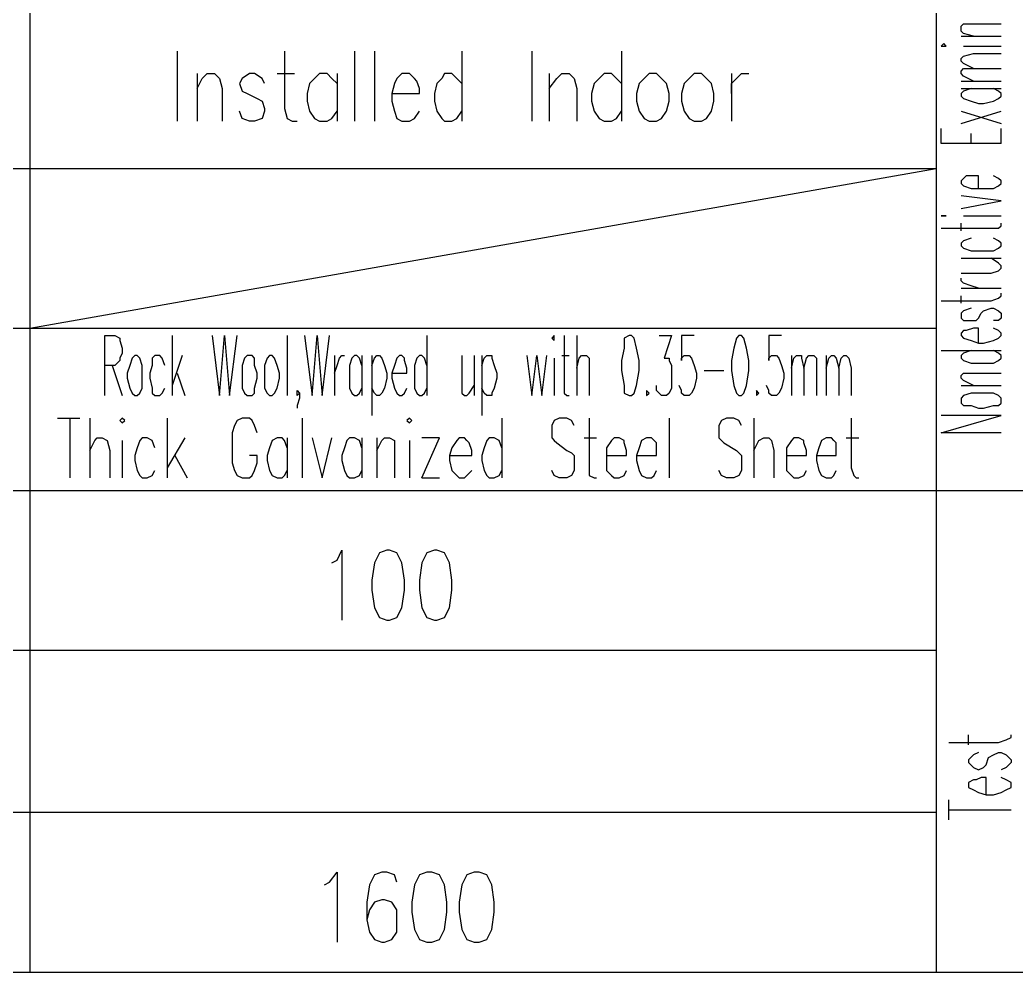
# Model space of a CAD drawing. Extents: x 0.28 to 3.47, y 0.29 to 4.81.
# Drawn here: x 2.692 to 2.958, y 3.766 to 4.0203 of the extents above; entities that cross this region are included whole.
import ezdxf

# ---------------------------------------------------------------- set-up
doc = ezdxf.new("R2010")
doc.units = 0
doc.header["$MEASUREMENT"] = 0
doc.linetypes.add('AUSGEZOGEN', pattern=[0])
doc.layers.get('0').update_dxf_attribs({"linetype": 'AUSGEZOGEN'})

msp = doc.modelspace()

# ---------------------------------------------------------------- linework, layer by layer
for points in [[(2.93667, 4.712), (2.93667, 3.766)], [(2.69467, 4.66933), (2.69467, 3.766)], [(2.94667, 4.016), (2.944, 4.01667), (2.944, 4.01667), (2.94333, 4.01733), (2.94333, 4.01733), (2.94333, 4.01867), (2.94333, 4.01867), (2.944, 4.01933), (2.944, 4.01933), (2.954, 4.01933)], [(2.93867, 4.01333), (2.93933, 4.01333), (2.93933, 4.01333), (2.93867, 4.014), (2.93867, 4.014), (2.938, 4.01333), (2.938, 4.01333), (2.93867, 4.01333), (2.93867, 4.01333)], [(2.94333, 4.016), (2.954, 4.016)], [(2.734, 4.012), (2.734, 3.99333)], [(2.76267, 4.012), (2.76267, 3.99667), (2.76267, 3.99667), (2.76333, 3.994), (2.76333, 3.994), (2.76467, 3.99333), (2.76467, 3.99333), (2.766, 3.99333)], [(2.78133, 4.012), (2.78133, 3.99333)], [(2.78667, 4.012), (2.78667, 3.99333)], [(2.81, 4.012), (2.81, 3.99333)], [(2.82867, 4.012), (2.82867, 3.99333)], [(2.85267, 4.012), (2.85267, 3.99333)], [(2.94667, 4.00733), (2.944, 4.00867), (2.944, 4.00867), (2.94333, 4.00933), (2.94333, 4.00933), (2.94333, 4.01), (2.94333, 4.01), (2.944, 4.01067), (2.944, 4.01067), (2.94667, 4.01133), (2.94667, 4.01133), (2.954, 4.01133)], [(2.944, 4.01333), (2.954, 4.01333)], [(2.73933, 4.006), (2.73933, 3.99333)], [(2.73933, 4.002), (2.74067, 4.00467), (2.74067, 4.00467), (2.742, 4.006), (2.742, 4.006), (2.744, 4.006), (2.744, 4.006), (2.74533, 4.00467), (2.74533, 4.00467), (2.746, 4.002), (2.746, 4.002), (2.746, 3.99333)], [(2.75733, 4.00333), (2.75667, 4.00467), (2.75667, 4.00467), (2.75467, 4.006), (2.75467, 4.006), (2.75333, 4.006), (2.75333, 4.006), (2.75133, 4.00467), (2.75133, 4.00467), (2.75067, 4.00333), (2.75067, 4.00333), (2.75133, 4.00133), (2.75133, 4.00133), (2.75267, 4.00067), (2.75267, 4.00067), (2.75533, 3.99933), (2.75533, 3.99933), (2.75667, 3.99867), (2.75667, 3.99867), (2.75733, 3.99667), (2.75733, 3.99667), (2.75733, 3.996), (2.75733, 3.996), (2.75667, 3.994), (2.75667, 3.994), (2.75467, 3.99333), (2.75467, 3.99333), (2.75333, 3.99333), (2.75333, 3.99333), (2.75133, 3.994), (2.75133, 3.994), (2.75067, 3.996)], [(2.76067, 4.006), (2.76533, 4.006)], [(2.77667, 4.00333), (2.77533, 4.00467), (2.77533, 4.00467), (2.774, 4.006), (2.774, 4.006), (2.772, 4.006), (2.772, 4.006), (2.77067, 4.00467), (2.77067, 4.00467), (2.76933, 4.00333), (2.76933, 4.00333), (2.76867, 4.00067), (2.76867, 4.00067), (2.76867, 3.99867), (2.76867, 3.99867), (2.76933, 3.996), (2.76933, 3.996), (2.77067, 3.994), (2.77067, 3.994), (2.772, 3.99333), (2.772, 3.99333), (2.774, 3.99333), (2.774, 3.99333), (2.77533, 3.994), (2.77533, 3.994), (2.77667, 3.996)], [(2.77667, 4.006), (2.77667, 3.99333)], [(2.79133, 4.00067), (2.79867, 4.00067), (2.79867, 4.00067), (2.79867, 4.002), (2.79867, 4.002), (2.798, 4.004), (2.798, 4.004), (2.79733, 4.00467), (2.79733, 4.00467), (2.796, 4.006), (2.796, 4.006), (2.794, 4.006), (2.794, 4.006), (2.79267, 4.00467), (2.79267, 4.00467), (2.792, 4.00333), (2.792, 4.00333), (2.79133, 4.00067), (2.79133, 4.00067), (2.79133, 3.99867), (2.79133, 3.99867), (2.792, 3.996), (2.792, 3.996), (2.79267, 3.994), (2.79267, 3.994), (2.794, 3.99333), (2.794, 3.99333), (2.796, 3.99333), (2.796, 3.99333), (2.79733, 3.994), (2.79733, 3.994), (2.79867, 3.996)], [(2.81, 4.00333), (2.80867, 4.00467), (2.80867, 4.00467), (2.80733, 4.006), (2.80733, 4.006), (2.80533, 4.006), (2.80533, 4.006), (2.80467, 4.00467), (2.80467, 4.00467), (2.80333, 4.00333), (2.80333, 4.00333), (2.80267, 4.00067), (2.80267, 4.00067), (2.80267, 3.99867), (2.80267, 3.99867), (2.80333, 3.996), (2.80333, 3.996), (2.80467, 3.994), (2.80467, 3.994), (2.80533, 3.99333), (2.80533, 3.99333), (2.80733, 3.99333), (2.80733, 3.99333), (2.80867, 3.994), (2.80867, 3.994), (2.81, 3.996)], [(2.83333, 4.006), (2.83333, 3.99333)], [(2.83333, 4.002), (2.83533, 4.00467), (2.83533, 4.00467), (2.83667, 4.006), (2.83667, 4.006), (2.83867, 4.006), (2.83867, 4.006), (2.84, 4.00467), (2.84, 4.00467), (2.84067, 4.002), (2.84067, 4.002), (2.84067, 3.99333)], [(2.85267, 4.00333), (2.85133, 4.00467), (2.85133, 4.00467), (2.85, 4.006), (2.85, 4.006), (2.848, 4.006), (2.848, 4.006), (2.84667, 4.00467), (2.84667, 4.00467), (2.84533, 4.00333), (2.84533, 4.00333), (2.84467, 4.00067), (2.84467, 4.00067), (2.84467, 3.99867), (2.84467, 3.99867), (2.84533, 3.996), (2.84533, 3.996), (2.84667, 3.994), (2.84667, 3.994), (2.848, 3.99333), (2.848, 3.99333), (2.85, 3.99333), (2.85, 3.99333), (2.85133, 3.994), (2.85133, 3.994), (2.85267, 3.996)], [(2.86, 4.006), (2.85867, 4.00467), (2.85867, 4.00467), (2.85733, 4.00333), (2.85733, 4.00333), (2.85667, 4.00067), (2.85667, 4.00067), (2.85667, 3.99867), (2.85667, 3.99867), (2.85733, 3.996), (2.85733, 3.996), (2.85867, 3.994), (2.85867, 3.994), (2.86, 3.99333), (2.86, 3.99333), (2.862, 3.99333), (2.862, 3.99333), (2.86333, 3.994), (2.86333, 3.994), (2.86467, 3.996), (2.86467, 3.996), (2.86533, 3.99867), (2.86533, 3.99867), (2.86533, 4.00067), (2.86533, 4.00067), (2.86467, 4.00333), (2.86467, 4.00333), (2.86333, 4.00467), (2.86333, 4.00467), (2.862, 4.006), (2.862, 4.006), (2.86, 4.006), (2.86, 4.006)], [(2.872, 4.006), (2.87067, 4.00467), (2.87067, 4.00467), (2.86933, 4.00333), (2.86933, 4.00333), (2.86867, 4.00067), (2.86867, 4.00067), (2.86867, 3.99867), (2.86867, 3.99867), (2.86933, 3.996), (2.86933, 3.996), (2.87067, 3.994), (2.87067, 3.994), (2.872, 3.99333), (2.872, 3.99333), (2.874, 3.99333), (2.874, 3.99333), (2.87533, 3.994), (2.87533, 3.994), (2.87667, 3.996), (2.87667, 3.996), (2.87733, 3.99867), (2.87733, 3.99867), (2.87733, 4.00067), (2.87733, 4.00067), (2.87667, 4.00333), (2.87667, 4.00333), (2.87533, 4.00467), (2.87533, 4.00467), (2.874, 4.006), (2.874, 4.006), (2.872, 4.006), (2.872, 4.006)], [(2.882, 4.006), (2.882, 3.99333)], [(2.882, 4.00067), (2.882, 4.00333), (2.882, 4.00333), (2.88333, 4.00467), (2.88333, 4.00467), (2.88467, 4.006), (2.88467, 4.006), (2.88667, 4.006)], [(2.94667, 4.004), (2.944, 4.00533), (2.944, 4.00533), (2.94333, 4.006), (2.94333, 4.006), (2.94333, 4.00667), (2.94333, 4.00667), (2.944, 4.00733), (2.944, 4.00733), (2.954, 4.00733)], [(2.94333, 4.004), (2.954, 4.004)], [(2.94333, 4.002), (2.954, 4.002)], [(2.946, 4.002), (2.944, 4.00133), (2.944, 4.00133), (2.94333, 4.00067), (2.94333, 4.00067), (2.94333, 4), (2.94333, 4), (2.944, 3.99933), (2.944, 3.99933), (2.946, 3.99867), (2.946, 3.99867), (2.948, 3.998), (2.948, 3.998), (2.94933, 3.998), (2.94933, 3.998), (2.952, 3.99867), (2.952, 3.99867), (2.95333, 3.99933), (2.95333, 3.99933), (2.954, 4), (2.954, 4), (2.954, 4.00067), (2.954, 4.00067), (2.95333, 4.00133), (2.95333, 4.00133), (2.952, 4.002)], [(2.94333, 3.99267), (2.954, 3.996)], [(2.94333, 3.996), (2.954, 3.99267)], [(2.954, 3.98733), (2.938, 3.98733), (2.938, 3.98733), (2.938, 3.99133)], [(2.946, 3.98733), (2.946, 3.99)], [(2.954, 3.98733), (2.954, 3.99133)], [(2.45267, 3.98067), (2.93667, 3.98067)], [(2.69467, 3.938), (2.93667, 3.98067)], [(2.948, 3.97533), (2.948, 3.97867), (2.948, 3.97867), (2.94667, 3.97867), (2.94667, 3.97867), (2.94467, 3.97867), (2.94467, 3.97867), (2.944, 3.978), (2.944, 3.978), (2.94333, 3.97733), (2.94333, 3.97733), (2.94333, 3.97667), (2.94333, 3.97667), (2.944, 3.976), (2.944, 3.976), (2.946, 3.97533), (2.946, 3.97533), (2.952, 3.97533), (2.952, 3.97533), (2.95333, 3.976), (2.95333, 3.976), (2.954, 3.97667), (2.954, 3.97667), (2.954, 3.97733), (2.954, 3.97733), (2.95333, 3.978), (2.95333, 3.978), (2.952, 3.97867)], [(2.94333, 3.97), (2.954, 3.972), (2.954, 3.972), (2.94333, 3.97333)], [(2.93867, 3.968), (2.93933, 3.968), (2.93933, 3.968), (2.93867, 3.968), (2.93867, 3.968), (2.938, 3.968), (2.938, 3.968), (2.93867, 3.968), (2.93867, 3.968)], [(2.944, 3.968), (2.954, 3.968)], [(2.938, 3.96467), (2.95333, 3.96467), (2.95333, 3.96467), (2.954, 3.96533), (2.954, 3.96533), (2.954, 3.966)], [(2.94333, 3.964), (2.94333, 3.966)], [(2.946, 3.962), (2.944, 3.96133), (2.944, 3.96133), (2.94333, 3.96067), (2.94333, 3.96067), (2.94333, 3.96), (2.94333, 3.96), (2.944, 3.95933), (2.944, 3.95933), (2.946, 3.95867), (2.946, 3.95867), (2.952, 3.95867), (2.952, 3.95867), (2.95333, 3.95933), (2.95333, 3.95933), (2.954, 3.96), (2.954, 3.96), (2.954, 3.96067), (2.954, 3.96067), (2.95333, 3.96133), (2.95333, 3.96133), (2.952, 3.962)], [(2.94333, 3.95267), (2.95133, 3.95267), (2.95133, 3.95267), (2.95333, 3.95333), (2.95333, 3.95333), (2.954, 3.954), (2.954, 3.954), (2.954, 3.95467), (2.954, 3.95467), (2.95333, 3.95533), (2.95333, 3.95533), (2.95133, 3.95667)], [(2.94333, 3.95667), (2.954, 3.95667)], [(2.948, 3.94867), (2.946, 3.94933), (2.946, 3.94933), (2.944, 3.95), (2.944, 3.95), (2.94333, 3.95067), (2.94333, 3.95067), (2.94333, 3.95133)], [(2.94333, 3.94867), (2.954, 3.94867)], [(2.938, 3.94533), (2.95133, 3.94533), (2.95133, 3.94533), (2.95333, 3.946), (2.95333, 3.946), (2.954, 3.94667), (2.954, 3.94667), (2.954, 3.94733)], [(2.94333, 3.94467), (2.94333, 3.94667)], [(2.946, 3.94333), (2.944, 3.94267), (2.944, 3.94267), (2.94333, 3.942), (2.94333, 3.942), (2.94333, 3.94067), (2.94333, 3.94067), (2.944, 3.94), (2.944, 3.94), (2.94733, 3.94), (2.94733, 3.94), (2.948, 3.94067), (2.948, 3.94067), (2.94867, 3.942), (2.94867, 3.942), (2.94933, 3.94267), (2.94933, 3.94267), (2.95133, 3.94333), (2.95133, 3.94333), (2.952, 3.94333), (2.952, 3.94333), (2.95333, 3.94267), (2.95333, 3.94267), (2.954, 3.942), (2.954, 3.942), (2.954, 3.94067), (2.954, 3.94067), (2.95333, 3.94), (2.95333, 3.94), (2.952, 3.94)], [(2.45267, 3.938), (2.93667, 3.938)], [(2.948, 3.934), (2.948, 3.938), (2.948, 3.938), (2.94667, 3.938), (2.94667, 3.938), (2.94467, 3.93733), (2.94467, 3.93733), (2.944, 3.93733), (2.944, 3.93733), (2.94333, 3.93667), (2.94333, 3.93667), (2.94333, 3.936), (2.94333, 3.936), (2.944, 3.93533), (2.944, 3.93533), (2.946, 3.93467), (2.946, 3.93467), (2.948, 3.934), (2.948, 3.934), (2.94933, 3.934), (2.94933, 3.934), (2.952, 3.93467), (2.952, 3.93467), (2.95333, 3.93533), (2.95333, 3.93533), (2.954, 3.936), (2.954, 3.936), (2.954, 3.93667), (2.954, 3.93667), (2.95333, 3.93733), (2.95333, 3.93733), (2.952, 3.938)], [(2.71467, 3.92), (2.71467, 3.936), (2.71467, 3.936), (2.71733, 3.936), (2.71733, 3.936), (2.71867, 3.93533), (2.71867, 3.93533), (2.71867, 3.93467), (2.71867, 3.93467), (2.71933, 3.93267), (2.71933, 3.93267), (2.71933, 3.93133), (2.71933, 3.93133), (2.71867, 3.93), (2.71867, 3.93), (2.71867, 3.92933), (2.71867, 3.92933), (2.71733, 3.928), (2.71733, 3.928), (2.71467, 3.928)], [(2.73267, 3.936), (2.73267, 3.92)], [(2.74333, 3.936), (2.74533, 3.92), (2.74533, 3.92), (2.74667, 3.936), (2.74667, 3.936), (2.748, 3.92), (2.748, 3.92), (2.75, 3.936)], [(2.76333, 3.936), (2.76333, 3.92)], [(2.768, 3.936), (2.77, 3.92), (2.77, 3.92), (2.77133, 3.936), (2.77133, 3.936), (2.77267, 3.92), (2.77267, 3.92), (2.77467, 3.936)], [(2.80067, 3.936), (2.80067, 3.92)], [(2.834, 3.93533), (2.83467, 3.93467), (2.83467, 3.93467), (2.83467, 3.936), (2.83467, 3.936), (2.834, 3.93533), (2.834, 3.93533)], [(2.83733, 3.936), (2.83733, 3.92067), (2.83733, 3.92067), (2.838, 3.92), (2.838, 3.92), (2.83867, 3.92)], [(2.84067, 3.936), (2.84067, 3.92)], [(2.85467, 3.936), (2.85333, 3.93533), (2.85333, 3.93533), (2.85333, 3.93267), (2.85333, 3.93267), (2.85267, 3.92933), (2.85267, 3.92933), (2.85267, 3.92667), (2.85267, 3.92667), (2.85333, 3.92267), (2.85333, 3.92267), (2.85333, 3.92067), (2.85333, 3.92067), (2.85467, 3.92), (2.85467, 3.92), (2.85533, 3.92), (2.85533, 3.92), (2.856, 3.92067), (2.856, 3.92067), (2.85667, 3.92267), (2.85667, 3.92267), (2.85733, 3.92667), (2.85733, 3.92667), (2.85733, 3.92933), (2.85733, 3.92933), (2.85667, 3.93267), (2.85667, 3.93267), (2.856, 3.93533), (2.856, 3.93533), (2.85533, 3.936), (2.85533, 3.936), (2.85467, 3.936), (2.85467, 3.936)], [(2.86267, 3.936), (2.866, 3.936), (2.866, 3.936), (2.864, 3.93), (2.864, 3.93), (2.86533, 3.93), (2.86533, 3.93), (2.86533, 3.92933), (2.86533, 3.92933), (2.866, 3.928), (2.866, 3.928), (2.866, 3.922), (2.866, 3.922), (2.86533, 3.92067), (2.86533, 3.92067), (2.86467, 3.92), (2.86467, 3.92), (2.86333, 3.92), (2.86333, 3.92), (2.86267, 3.92067), (2.86267, 3.92067), (2.862, 3.92133), (2.862, 3.92133), (2.862, 3.92267)], [(2.872, 3.936), (2.86867, 3.936), (2.86867, 3.936), (2.86867, 3.92933), (2.86867, 3.92933), (2.86867, 3.93), (2.86867, 3.93), (2.86933, 3.93067), (2.86933, 3.93067), (2.87067, 3.93067), (2.87067, 3.93067), (2.87133, 3.93), (2.87133, 3.93), (2.872, 3.928), (2.872, 3.928), (2.87267, 3.926), (2.87267, 3.926), (2.87267, 3.92467), (2.87267, 3.92467), (2.872, 3.922), (2.872, 3.922), (2.87133, 3.92067), (2.87133, 3.92067), (2.87067, 3.92), (2.87067, 3.92), (2.86933, 3.92), (2.86933, 3.92), (2.86867, 3.92067), (2.86867, 3.92067), (2.86867, 3.92133), (2.86867, 3.92133), (2.868, 3.92267)], [(2.884, 3.936), (2.88333, 3.93533), (2.88333, 3.93533), (2.88267, 3.93267), (2.88267, 3.93267), (2.882, 3.92933), (2.882, 3.92933), (2.882, 3.92667), (2.882, 3.92667), (2.88267, 3.92267), (2.88267, 3.92267), (2.88333, 3.92067), (2.88333, 3.92067), (2.884, 3.92), (2.884, 3.92), (2.88467, 3.92), (2.88467, 3.92), (2.88533, 3.92067), (2.88533, 3.92067), (2.886, 3.92267), (2.886, 3.92267), (2.88667, 3.92667), (2.88667, 3.92667), (2.88667, 3.92933), (2.88667, 3.92933), (2.886, 3.93267), (2.886, 3.93267), (2.88533, 3.93533), (2.88533, 3.93533), (2.88467, 3.936), (2.88467, 3.936), (2.884, 3.936), (2.884, 3.936)], [(2.89533, 3.936), (2.892, 3.936), (2.892, 3.936), (2.892, 3.92933), (2.892, 3.92933), (2.892, 3.93), (2.892, 3.93), (2.89267, 3.93067), (2.89267, 3.93067), (2.894, 3.93067), (2.894, 3.93067), (2.89467, 3.93), (2.89467, 3.93), (2.89533, 3.928), (2.89533, 3.928), (2.896, 3.926), (2.896, 3.926), (2.896, 3.92467), (2.896, 3.92467), (2.89533, 3.922), (2.89533, 3.922), (2.89467, 3.92067), (2.89467, 3.92067), (2.894, 3.92), (2.894, 3.92), (2.89267, 3.92), (2.89267, 3.92), (2.892, 3.92067), (2.892, 3.92067), (2.892, 3.92133), (2.892, 3.92133), (2.89133, 3.92267)], [(2.938, 3.932), (2.954, 3.932)], [(2.946, 3.932), (2.944, 3.93133), (2.944, 3.93133), (2.94333, 3.93067), (2.94333, 3.93067), (2.94333, 3.93), (2.94333, 3.93), (2.944, 3.92933), (2.944, 3.92933), (2.946, 3.92867), (2.946, 3.92867), (2.952, 3.92867), (2.952, 3.92867), (2.95333, 3.92933), (2.95333, 3.92933), (2.954, 3.93), (2.954, 3.93), (2.954, 3.93067), (2.954, 3.93067), (2.95333, 3.93133), (2.95333, 3.93133), (2.952, 3.932)], [(2.72267, 3.93067), (2.722, 3.93), (2.722, 3.93), (2.72133, 3.928), (2.72133, 3.928), (2.72067, 3.926), (2.72067, 3.926), (2.72067, 3.92467), (2.72067, 3.92467), (2.72133, 3.922), (2.72133, 3.922), (2.722, 3.92067), (2.722, 3.92067), (2.72267, 3.92), (2.72267, 3.92), (2.72333, 3.92), (2.72333, 3.92), (2.724, 3.92067), (2.724, 3.92067), (2.72467, 3.922), (2.72467, 3.922), (2.72467, 3.928), (2.72467, 3.928), (2.724, 3.93), (2.724, 3.93), (2.72333, 3.93067), (2.72333, 3.93067), (2.72267, 3.93067), (2.72267, 3.93067)], [(2.73067, 3.928), (2.73, 3.93), (2.73, 3.93), (2.72933, 3.93067), (2.72933, 3.93067), (2.728, 3.93067), (2.728, 3.93067), (2.72733, 3.93), (2.72733, 3.93), (2.72733, 3.928), (2.72733, 3.928), (2.72667, 3.926), (2.72667, 3.926), (2.72667, 3.92467), (2.72667, 3.92467), (2.72733, 3.922), (2.72733, 3.922), (2.72733, 3.92067), (2.72733, 3.92067), (2.728, 3.92), (2.728, 3.92), (2.72933, 3.92), (2.72933, 3.92), (2.73, 3.92067), (2.73, 3.92067), (2.73067, 3.922)], [(2.73533, 3.93067), (2.73267, 3.92267)], [(2.75267, 3.93067), (2.752, 3.93), (2.752, 3.93), (2.75133, 3.928), (2.75133, 3.928), (2.75133, 3.922), (2.75133, 3.922), (2.752, 3.92067), (2.752, 3.92067), (2.75267, 3.92), (2.75267, 3.92), (2.754, 3.92), (2.754, 3.92), (2.75467, 3.92067), (2.75467, 3.92067), (2.75467, 3.922), (2.75467, 3.922), (2.75533, 3.92467), (2.75533, 3.92467), (2.75533, 3.926), (2.75533, 3.926), (2.75467, 3.928), (2.75467, 3.928), (2.75467, 3.93), (2.75467, 3.93), (2.754, 3.93067), (2.754, 3.93067), (2.75267, 3.93067), (2.75267, 3.93067)], [(2.75867, 3.93067), (2.758, 3.93), (2.758, 3.93), (2.75733, 3.928), (2.75733, 3.928), (2.75733, 3.922), (2.75733, 3.922), (2.758, 3.92067), (2.758, 3.92067), (2.75867, 3.92), (2.75867, 3.92), (2.75933, 3.92), (2.75933, 3.92), (2.76, 3.92067), (2.76, 3.92067), (2.76067, 3.922), (2.76067, 3.922), (2.76133, 3.92467), (2.76133, 3.92467), (2.76133, 3.926), (2.76133, 3.926), (2.76067, 3.928), (2.76067, 3.928), (2.76, 3.93), (2.76, 3.93), (2.75933, 3.93067), (2.75933, 3.93067), (2.75867, 3.93067), (2.75867, 3.93067)], [(2.776, 3.93067), (2.776, 3.92)], [(2.776, 3.926), (2.77667, 3.928), (2.77667, 3.928), (2.77733, 3.93), (2.77733, 3.93), (2.778, 3.93067), (2.778, 3.93067), (2.77867, 3.93067)], [(2.78333, 3.928), (2.78267, 3.93), (2.78267, 3.93), (2.782, 3.93067), (2.782, 3.93067), (2.78133, 3.93067), (2.78133, 3.93067), (2.78067, 3.93), (2.78067, 3.93), (2.78, 3.928), (2.78, 3.928), (2.78, 3.922), (2.78, 3.922), (2.78067, 3.92067), (2.78067, 3.92067), (2.78133, 3.92), (2.78133, 3.92), (2.782, 3.92), (2.782, 3.92), (2.78267, 3.92067), (2.78267, 3.92067), (2.78333, 3.922)], [(2.78333, 3.93067), (2.78333, 3.92)], [(2.786, 3.93067), (2.786, 3.91467)], [(2.786, 3.928), (2.78667, 3.93), (2.78667, 3.93), (2.78733, 3.93067), (2.78733, 3.93067), (2.788, 3.93067), (2.788, 3.93067), (2.78867, 3.93), (2.78867, 3.93), (2.78933, 3.928), (2.78933, 3.928), (2.79, 3.926), (2.79, 3.926), (2.79, 3.92467), (2.79, 3.92467), (2.78933, 3.922), (2.78933, 3.922), (2.78867, 3.92067), (2.78867, 3.92067), (2.788, 3.92), (2.788, 3.92), (2.78733, 3.92), (2.78733, 3.92), (2.78667, 3.92067), (2.78667, 3.92067), (2.786, 3.922)], [(2.79133, 3.926), (2.79533, 3.926), (2.79533, 3.926), (2.79533, 3.92733), (2.79533, 3.92733), (2.79467, 3.92933), (2.79467, 3.92933), (2.79467, 3.93), (2.79467, 3.93), (2.794, 3.93067), (2.794, 3.93067), (2.79333, 3.93067), (2.79333, 3.93067), (2.79267, 3.93), (2.79267, 3.93), (2.792, 3.928), (2.792, 3.928), (2.79133, 3.926), (2.79133, 3.926), (2.79133, 3.92467), (2.79133, 3.92467), (2.792, 3.922), (2.792, 3.922), (2.79267, 3.92067), (2.79267, 3.92067), (2.79333, 3.92), (2.79333, 3.92), (2.794, 3.92), (2.794, 3.92), (2.79467, 3.92067), (2.79467, 3.92067), (2.79533, 3.922)], [(2.80067, 3.928), (2.8, 3.93), (2.8, 3.93), (2.79933, 3.93067), (2.79933, 3.93067), (2.79867, 3.93067), (2.79867, 3.93067), (2.798, 3.93), (2.798, 3.93), (2.79733, 3.928), (2.79733, 3.928), (2.79733, 3.922), (2.79733, 3.922), (2.798, 3.92067), (2.798, 3.92067), (2.79867, 3.92), (2.79867, 3.92), (2.79933, 3.92), (2.79933, 3.92), (2.8, 3.92067), (2.8, 3.92067), (2.80067, 3.922)], [(2.81, 3.93067), (2.81, 3.92067), (2.81, 3.92067), (2.81067, 3.92), (2.81067, 3.92), (2.81133, 3.92), (2.81133, 3.92), (2.812, 3.92067), (2.812, 3.92067), (2.81333, 3.92267)], [(2.81333, 3.93067), (2.81333, 3.92)], [(2.81533, 3.93067), (2.81533, 3.91467)], [(2.81533, 3.928), (2.816, 3.93), (2.816, 3.93), (2.81667, 3.93067), (2.81667, 3.93067), (2.818, 3.93067), (2.818, 3.93067), (2.818, 3.93), (2.818, 3.93), (2.81867, 3.928), (2.81867, 3.928), (2.81933, 3.926), (2.81933, 3.926), (2.81933, 3.92467), (2.81933, 3.92467), (2.81867, 3.922), (2.81867, 3.922), (2.818, 3.92067), (2.818, 3.92067), (2.818, 3.92), (2.818, 3.92), (2.81667, 3.92), (2.81667, 3.92), (2.816, 3.92067), (2.816, 3.92067), (2.81533, 3.922)], [(2.82733, 3.93067), (2.82867, 3.92), (2.82867, 3.92), (2.83, 3.93067), (2.83, 3.93067), (2.83133, 3.92), (2.83133, 3.92), (2.83267, 3.93067)], [(2.83467, 3.93), (2.83467, 3.92)], [(2.83667, 3.93067), (2.83867, 3.93067)], [(2.84067, 3.92733), (2.84133, 3.93), (2.84133, 3.93), (2.842, 3.93067), (2.842, 3.93067), (2.84333, 3.93067), (2.84333, 3.93067), (2.844, 3.93), (2.844, 3.93), (2.844, 3.92)], [(2.898, 3.93067), (2.898, 3.92)], [(2.898, 3.92733), (2.89867, 3.93), (2.89867, 3.93), (2.89933, 3.93067), (2.89933, 3.93067), (2.90067, 3.93067), (2.90067, 3.93067), (2.90067, 3.93), (2.90067, 3.93), (2.90133, 3.92733), (2.90133, 3.92733), (2.90133, 3.92)], [(2.90133, 3.92733), (2.902, 3.93), (2.902, 3.93), (2.90267, 3.93067), (2.90267, 3.93067), (2.904, 3.93067), (2.904, 3.93067), (2.90467, 3.93), (2.90467, 3.93), (2.90467, 3.92)], [(2.90733, 3.93067), (2.90733, 3.92)], [(2.90733, 3.92733), (2.908, 3.93), (2.908, 3.93), (2.90867, 3.93067), (2.90867, 3.93067), (2.90933, 3.93067), (2.90933, 3.93067), (2.91, 3.93), (2.91, 3.93), (2.91067, 3.92733), (2.91067, 3.92733), (2.91067, 3.92)], [(2.91067, 3.92733), (2.91133, 3.93), (2.91133, 3.93), (2.912, 3.93067), (2.912, 3.93067), (2.91267, 3.93067), (2.91267, 3.93067), (2.91333, 3.93), (2.91333, 3.93), (2.914, 3.92733), (2.914, 3.92733), (2.914, 3.92)], [(2.71667, 3.928), (2.71933, 3.92)], [(2.87467, 3.92667), (2.88, 3.92667)], [(2.734, 3.926), (2.736, 3.92)], [(2.94667, 3.92267), (2.944, 3.924), (2.944, 3.924), (2.94333, 3.92467), (2.94333, 3.92467), (2.94333, 3.92533), (2.94333, 3.92533), (2.944, 3.926), (2.944, 3.926), (2.954, 3.926)], [(2.76667, 3.92067), (2.766, 3.92), (2.766, 3.92), (2.766, 3.92133), (2.766, 3.92133), (2.76667, 3.92067), (2.76667, 3.92067), (2.76667, 3.91933), (2.76667, 3.91933), (2.766, 3.91733), (2.766, 3.91733), (2.766, 3.91667)], [(2.85933, 3.92133), (2.85933, 3.92), (2.85933, 3.92), (2.86, 3.92067), (2.86, 3.92067), (2.85933, 3.92133), (2.85933, 3.92133)], [(2.88867, 3.92133), (2.88867, 3.92), (2.88867, 3.92), (2.88933, 3.92067), (2.88933, 3.92067), (2.88867, 3.92133), (2.88867, 3.92133)], [(2.94333, 3.92267), (2.954, 3.92267)], [(2.94333, 3.918), (2.944, 3.91733), (2.944, 3.91733), (2.946, 3.91733), (2.946, 3.91733), (2.948, 3.91667), (2.948, 3.91667), (2.94933, 3.91667), (2.94933, 3.91667), (2.952, 3.91733), (2.952, 3.91733), (2.95333, 3.91733), (2.95333, 3.91733), (2.954, 3.918), (2.954, 3.918), (2.954, 3.91933), (2.954, 3.91933), (2.95333, 3.92), (2.95333, 3.92), (2.952, 3.92067), (2.952, 3.92067), (2.946, 3.92067), (2.946, 3.92067), (2.944, 3.92), (2.944, 3.92), (2.94333, 3.91933), (2.94333, 3.91933), (2.94333, 3.918), (2.94333, 3.918)], [(2.702, 3.914), (2.708, 3.914)], [(2.70533, 3.914), (2.70533, 3.898)], [(2.71067, 3.914), (2.71067, 3.898)], [(2.71867, 3.91333), (2.71933, 3.91267), (2.71933, 3.91267), (2.72, 3.91333), (2.72, 3.91333), (2.71933, 3.914), (2.71933, 3.914), (2.71867, 3.91333), (2.71867, 3.91333)], [(2.73133, 3.914), (2.73133, 3.898)], [(2.75533, 3.91), (2.75467, 3.912), (2.75467, 3.912), (2.754, 3.91333), (2.754, 3.91333), (2.75333, 3.914), (2.75333, 3.914), (2.75133, 3.914), (2.75133, 3.914), (2.75, 3.91333), (2.75, 3.91333), (2.74933, 3.912), (2.74933, 3.912), (2.74867, 3.91), (2.74867, 3.91), (2.74867, 3.902), (2.74867, 3.902), (2.74933, 3.9), (2.74933, 3.9), (2.75, 3.89867), (2.75, 3.89867), (2.75133, 3.898), (2.75133, 3.898), (2.75333, 3.898), (2.75333, 3.898), (2.754, 3.89867), (2.754, 3.89867), (2.75467, 3.9), (2.75467, 3.9), (2.75533, 3.902), (2.75533, 3.902), (2.75533, 3.904), (2.75533, 3.904), (2.75333, 3.904)], [(2.76733, 3.914), (2.76733, 3.898)], [(2.79533, 3.91333), (2.796, 3.91267), (2.796, 3.91267), (2.79667, 3.91333), (2.79667, 3.91333), (2.796, 3.914), (2.796, 3.914), (2.79533, 3.91333), (2.79533, 3.91333)], [(2.82067, 3.914), (2.82067, 3.898)], [(2.84, 3.912), (2.83933, 3.91333), (2.83933, 3.91333), (2.838, 3.914), (2.838, 3.914), (2.836, 3.914), (2.836, 3.914), (2.83467, 3.91333), (2.83467, 3.91333), (2.834, 3.912), (2.834, 3.912), (2.834, 3.90867), (2.834, 3.90867), (2.83467, 3.908), (2.83467, 3.908), (2.83533, 3.90733), (2.83533, 3.90733), (2.838, 3.90533), (2.838, 3.90533), (2.83933, 3.90467), (2.83933, 3.90467), (2.84, 3.904), (2.84, 3.904), (2.84, 3.9), (2.84, 3.9), (2.83933, 3.89867), (2.83933, 3.89867), (2.838, 3.898), (2.838, 3.898), (2.836, 3.898), (2.836, 3.898), (2.83467, 3.89867), (2.83467, 3.89867), (2.834, 3.9)], [(2.844, 3.914), (2.844, 3.89867), (2.844, 3.89867), (2.84533, 3.898), (2.84533, 3.898), (2.846, 3.898)], [(2.86533, 3.914), (2.86533, 3.898)], [(2.88467, 3.912), (2.884, 3.91333), (2.884, 3.91333), (2.88267, 3.914), (2.88267, 3.914), (2.88067, 3.914), (2.88067, 3.914), (2.87933, 3.91333), (2.87933, 3.91333), (2.87867, 3.912), (2.87867, 3.912), (2.87867, 3.90867), (2.87867, 3.90867), (2.87933, 3.908), (2.87933, 3.908), (2.88, 3.90733), (2.88, 3.90733), (2.88333, 3.90533), (2.88333, 3.90533), (2.884, 3.90467), (2.884, 3.90467), (2.88467, 3.904), (2.88467, 3.904), (2.88467, 3.9), (2.88467, 3.9), (2.884, 3.89867), (2.884, 3.89867), (2.88267, 3.898), (2.88267, 3.898), (2.88067, 3.898), (2.88067, 3.898), (2.87933, 3.89867), (2.87933, 3.89867), (2.87867, 3.9)], [(2.888, 3.914), (2.888, 3.898)], [(2.914, 3.914), (2.914, 3.90067), (2.914, 3.90067), (2.91467, 3.89867), (2.91467, 3.89867), (2.91533, 3.898), (2.91533, 3.898), (2.916, 3.898)], [(2.954, 3.91), (2.938, 3.91), (2.938, 3.91), (2.954, 3.91467), (2.954, 3.91467), (2.938, 3.91467)], [(2.71067, 3.90533), (2.712, 3.908), (2.712, 3.908), (2.71267, 3.90867), (2.71267, 3.90867), (2.714, 3.90867), (2.714, 3.90867), (2.71533, 3.908), (2.71533, 3.908), (2.716, 3.90533), (2.716, 3.90533), (2.716, 3.898)], [(2.71933, 3.908), (2.71933, 3.898)], [(2.728, 3.906), (2.72733, 3.908), (2.72733, 3.908), (2.726, 3.90867), (2.726, 3.90867), (2.72467, 3.90867), (2.72467, 3.90867), (2.724, 3.908), (2.724, 3.908), (2.72333, 3.906), (2.72333, 3.906), (2.72267, 3.904), (2.72267, 3.904), (2.72267, 3.90267), (2.72267, 3.90267), (2.72333, 3.9), (2.72333, 3.9), (2.724, 3.89867), (2.724, 3.89867), (2.72467, 3.898), (2.72467, 3.898), (2.726, 3.898), (2.726, 3.898), (2.72733, 3.89867), (2.72733, 3.89867), (2.728, 3.9)], [(2.736, 3.90867), (2.73133, 3.90067)], [(2.76333, 3.906), (2.76267, 3.908), (2.76267, 3.908), (2.762, 3.90867), (2.762, 3.90867), (2.76067, 3.90867), (2.76067, 3.90867), (2.75933, 3.908), (2.75933, 3.908), (2.75867, 3.906), (2.75867, 3.906), (2.758, 3.904), (2.758, 3.904), (2.758, 3.90267), (2.758, 3.90267), (2.75867, 3.9), (2.75867, 3.9), (2.75933, 3.89867), (2.75933, 3.89867), (2.76067, 3.898), (2.76067, 3.898), (2.762, 3.898), (2.762, 3.898), (2.76267, 3.89867), (2.76267, 3.89867), (2.76333, 3.9)], [(2.76333, 3.90867), (2.76333, 3.898)], [(2.77, 3.90867), (2.77267, 3.898), (2.77267, 3.898), (2.77533, 3.90867)], [(2.78333, 3.906), (2.78267, 3.908), (2.78267, 3.908), (2.78133, 3.90867), (2.78133, 3.90867), (2.78, 3.90867), (2.78, 3.90867), (2.77933, 3.908), (2.77933, 3.908), (2.77867, 3.906), (2.77867, 3.906), (2.778, 3.904), (2.778, 3.904), (2.778, 3.90267), (2.778, 3.90267), (2.77867, 3.9), (2.77867, 3.9), (2.77933, 3.89867), (2.77933, 3.89867), (2.78, 3.898), (2.78, 3.898), (2.78133, 3.898), (2.78133, 3.898), (2.78267, 3.89867), (2.78267, 3.89867), (2.78333, 3.9)], [(2.78333, 3.90867), (2.78333, 3.898)], [(2.78733, 3.90867), (2.78733, 3.898)], [(2.78733, 3.90533), (2.78867, 3.908), (2.78867, 3.908), (2.78933, 3.90867), (2.78933, 3.90867), (2.79067, 3.90867), (2.79067, 3.90867), (2.792, 3.908), (2.792, 3.908), (2.792, 3.898)], [(2.796, 3.908), (2.796, 3.898)], [(2.79933, 3.898), (2.804, 3.90867), (2.804, 3.90867), (2.79933, 3.90867)], [(2.80667, 3.904), (2.81267, 3.904), (2.81267, 3.904), (2.81267, 3.90533), (2.81267, 3.90533), (2.812, 3.90733), (2.812, 3.90733), (2.81133, 3.908), (2.81133, 3.908), (2.81067, 3.90867), (2.81067, 3.90867), (2.80933, 3.90867), (2.80933, 3.90867), (2.80867, 3.908), (2.80867, 3.908), (2.80733, 3.906), (2.80733, 3.906), (2.80667, 3.904), (2.80667, 3.904), (2.80667, 3.90267), (2.80667, 3.90267), (2.80733, 3.9), (2.80733, 3.9), (2.80867, 3.89867), (2.80867, 3.89867), (2.80933, 3.898), (2.80933, 3.898), (2.81067, 3.898), (2.81067, 3.898), (2.81133, 3.89867), (2.81133, 3.89867), (2.81267, 3.9)], [(2.82067, 3.906), (2.82, 3.908), (2.82, 3.908), (2.81867, 3.90867), (2.81867, 3.90867), (2.81733, 3.90867), (2.81733, 3.90867), (2.81667, 3.908), (2.81667, 3.908), (2.816, 3.906), (2.816, 3.906), (2.81533, 3.904), (2.81533, 3.904), (2.81533, 3.90267), (2.81533, 3.90267), (2.816, 3.9), (2.816, 3.9), (2.81667, 3.89867), (2.81667, 3.89867), (2.81733, 3.898), (2.81733, 3.898), (2.81867, 3.898), (2.81867, 3.898), (2.82, 3.89867), (2.82, 3.89867), (2.82067, 3.9)], [(2.84267, 3.90867), (2.846, 3.90867)], [(2.84867, 3.904), (2.854, 3.904), (2.854, 3.904), (2.854, 3.90533), (2.854, 3.90533), (2.85333, 3.90733), (2.85333, 3.90733), (2.85333, 3.908), (2.85333, 3.908), (2.852, 3.90867), (2.852, 3.90867), (2.85067, 3.90867), (2.85067, 3.90867), (2.85, 3.908), (2.85, 3.908), (2.84867, 3.906), (2.84867, 3.906), (2.84867, 3.9), (2.84867, 3.9), (2.85, 3.89867), (2.85, 3.89867), (2.85067, 3.898), (2.85067, 3.898), (2.852, 3.898), (2.852, 3.898), (2.85333, 3.89867), (2.85333, 3.89867), (2.854, 3.9)], [(2.85667, 3.904), (2.862, 3.904), (2.862, 3.904), (2.862, 3.90533), (2.862, 3.90533), (2.862, 3.90733), (2.862, 3.90733), (2.86133, 3.908), (2.86133, 3.908), (2.86067, 3.90867), (2.86067, 3.90867), (2.85933, 3.90867), (2.85933, 3.90867), (2.858, 3.908), (2.858, 3.908), (2.85733, 3.906), (2.85733, 3.906), (2.85667, 3.904), (2.85667, 3.904), (2.85667, 3.90267), (2.85667, 3.90267), (2.85733, 3.9), (2.85733, 3.9), (2.858, 3.89867), (2.858, 3.89867), (2.85933, 3.898), (2.85933, 3.898), (2.86067, 3.898), (2.86067, 3.898), (2.86133, 3.89867), (2.86133, 3.89867), (2.862, 3.9)], [(2.888, 3.90533), (2.88933, 3.908), (2.88933, 3.908), (2.89067, 3.90867), (2.89067, 3.90867), (2.892, 3.90867), (2.892, 3.90867), (2.89267, 3.908), (2.89267, 3.908), (2.89333, 3.90533), (2.89333, 3.90533), (2.89333, 3.898)], [(2.89667, 3.904), (2.902, 3.904), (2.902, 3.904), (2.902, 3.90533), (2.902, 3.90533), (2.90133, 3.90733), (2.90133, 3.90733), (2.90133, 3.908), (2.90133, 3.908), (2.9, 3.90867), (2.9, 3.90867), (2.89867, 3.90867), (2.89867, 3.90867), (2.898, 3.908), (2.898, 3.908), (2.89667, 3.906), (2.89667, 3.906), (2.89667, 3.9), (2.89667, 3.9), (2.898, 3.89867), (2.898, 3.89867), (2.89867, 3.898), (2.89867, 3.898), (2.9, 3.898), (2.9, 3.898), (2.90133, 3.89867), (2.90133, 3.89867), (2.902, 3.9)], [(2.90467, 3.904), (2.91, 3.904), (2.91, 3.904), (2.91, 3.90533), (2.91, 3.90533), (2.91, 3.90733), (2.91, 3.90733), (2.90933, 3.908), (2.90933, 3.908), (2.90867, 3.90867), (2.90867, 3.90867), (2.90733, 3.90867), (2.90733, 3.90867), (2.906, 3.908), (2.906, 3.908), (2.90533, 3.906), (2.90533, 3.906), (2.90467, 3.904), (2.90467, 3.904), (2.90467, 3.90267), (2.90467, 3.90267), (2.90533, 3.9), (2.90533, 3.9), (2.906, 3.89867), (2.906, 3.89867), (2.90733, 3.898), (2.90733, 3.898), (2.90867, 3.898), (2.90867, 3.898), (2.90933, 3.89867), (2.90933, 3.89867), (2.91, 3.9)], [(2.91267, 3.90867), (2.916, 3.90867)], [(2.73333, 3.904), (2.73667, 3.898)], [(2.79933, 3.898), (2.804, 3.898)], [(2.45267, 3.89467), (2.93667, 3.89467)], [(2.93667, 3.89467), (3.42067, 3.89467)], [(2.93667, 3.89467), (3.42067, 3.89467)], [(2.77533, 3.87533), (2.77667, 3.876), (2.77667, 3.876), (2.778, 3.87867), (2.778, 3.87867), (2.778, 3.86)], [(2.79, 3.87867), (2.788, 3.878), (2.788, 3.878), (2.78667, 3.87533), (2.78667, 3.87533), (2.786, 3.87067), (2.786, 3.87067), (2.786, 3.868), (2.786, 3.868), (2.78667, 3.86333), (2.78667, 3.86333), (2.788, 3.86067), (2.788, 3.86067), (2.79, 3.86), (2.79, 3.86), (2.79067, 3.86), (2.79067, 3.86), (2.79267, 3.86067), (2.79267, 3.86067), (2.794, 3.86333), (2.794, 3.86333), (2.79467, 3.868), (2.79467, 3.868), (2.79467, 3.87067), (2.79467, 3.87067), (2.794, 3.87533), (2.794, 3.87533), (2.79267, 3.878), (2.79267, 3.878), (2.79067, 3.87867), (2.79067, 3.87867), (2.79, 3.87867), (2.79, 3.87867)], [(2.80267, 3.87867), (2.80067, 3.878), (2.80067, 3.878), (2.79933, 3.87533), (2.79933, 3.87533), (2.79867, 3.87067), (2.79867, 3.87067), (2.79867, 3.868), (2.79867, 3.868), (2.79933, 3.86333), (2.79933, 3.86333), (2.80067, 3.86067), (2.80067, 3.86067), (2.80267, 3.86), (2.80267, 3.86), (2.80333, 3.86), (2.80333, 3.86), (2.80533, 3.86067), (2.80533, 3.86067), (2.80667, 3.86333), (2.80667, 3.86333), (2.80733, 3.868), (2.80733, 3.868), (2.80733, 3.87067), (2.80733, 3.87067), (2.80667, 3.87533), (2.80667, 3.87533), (2.80533, 3.878), (2.80533, 3.878), (2.80333, 3.87867), (2.80333, 3.87867), (2.80267, 3.87867), (2.80267, 3.87867)], [(2.45267, 3.852), (2.93667, 3.852)], [(2.94, 3.82733), (2.95333, 3.82733), (2.95333, 3.82733), (2.95533, 3.828), (2.95533, 3.828), (2.95667, 3.82867), (2.95667, 3.82867), (2.95667, 3.82933)], [(2.94533, 3.82667), (2.94533, 3.82933)], [(2.948, 3.82467), (2.94667, 3.824), (2.94667, 3.824), (2.94533, 3.82267), (2.94533, 3.82267), (2.94533, 3.822), (2.94533, 3.822), (2.94667, 3.82067), (2.94667, 3.82067), (2.948, 3.82), (2.948, 3.82), (2.94933, 3.82067), (2.94933, 3.82067), (2.95, 3.82133), (2.95, 3.82133), (2.95067, 3.82333), (2.95067, 3.82333), (2.952, 3.824), (2.952, 3.824), (2.95333, 3.82467), (2.95333, 3.82467), (2.954, 3.82467), (2.954, 3.82467), (2.95533, 3.824), (2.95533, 3.824), (2.95667, 3.82267), (2.95667, 3.82267), (2.95667, 3.822), (2.95667, 3.822), (2.95533, 3.82067), (2.95533, 3.82067), (2.954, 3.82)], [(2.95, 3.81333), (2.95, 3.818), (2.95, 3.818), (2.94867, 3.818), (2.94867, 3.818), (2.94733, 3.81733), (2.94733, 3.81733), (2.94667, 3.81733), (2.94667, 3.81733), (2.94533, 3.81667), (2.94533, 3.81667), (2.94533, 3.81533), (2.94533, 3.81533), (2.94667, 3.81467), (2.94667, 3.81467), (2.948, 3.814), (2.948, 3.814), (2.95, 3.81333), (2.95, 3.81333), (2.952, 3.81333), (2.952, 3.81333), (2.954, 3.814), (2.954, 3.814), (2.95533, 3.81467), (2.95533, 3.81467), (2.95667, 3.81533), (2.95667, 3.81533), (2.95667, 3.81667), (2.95667, 3.81667), (2.95533, 3.81733), (2.95533, 3.81733), (2.954, 3.818)], [(2.94, 3.80667), (2.94, 3.812)], [(2.94, 3.80933), (2.95667, 3.80933)], [(2.93667, 3.80867), (2.45267, 3.80867)], [(2.77333, 3.78933), (2.77467, 3.79), (2.77467, 3.79), (2.77667, 3.79267), (2.77667, 3.79267), (2.77667, 3.774)], [(2.79267, 3.79), (2.792, 3.792), (2.792, 3.792), (2.79, 3.79267), (2.79, 3.79267), (2.78867, 3.79267), (2.78867, 3.79267), (2.78667, 3.792), (2.78667, 3.792), (2.78533, 3.78933), (2.78533, 3.78933), (2.78467, 3.78467), (2.78467, 3.78467), (2.78467, 3.78), (2.78467, 3.78), (2.78533, 3.77667), (2.78533, 3.77667), (2.78667, 3.77467), (2.78667, 3.77467), (2.78867, 3.774), (2.78867, 3.774), (2.78933, 3.774), (2.78933, 3.774), (2.79133, 3.77467), (2.79133, 3.77467), (2.79267, 3.77667), (2.79267, 3.77667), (2.79267, 3.78267), (2.79267, 3.78267), (2.79133, 3.78467), (2.79133, 3.78467), (2.78933, 3.78533), (2.78933, 3.78533), (2.78867, 3.78533), (2.78867, 3.78533), (2.78667, 3.78467), (2.78667, 3.78467), (2.78533, 3.78267), (2.78533, 3.78267), (2.78467, 3.78)], [(2.80067, 3.79267), (2.79867, 3.792), (2.79867, 3.792), (2.79733, 3.78933), (2.79733, 3.78933), (2.79667, 3.78467), (2.79667, 3.78467), (2.79667, 3.782), (2.79667, 3.782), (2.79733, 3.77733), (2.79733, 3.77733), (2.79867, 3.77467), (2.79867, 3.77467), (2.80067, 3.774), (2.80067, 3.774), (2.802, 3.774), (2.802, 3.774), (2.804, 3.77467), (2.804, 3.77467), (2.80533, 3.77733), (2.80533, 3.77733), (2.806, 3.782), (2.806, 3.782), (2.806, 3.78467), (2.806, 3.78467), (2.80533, 3.78933), (2.80533, 3.78933), (2.804, 3.792), (2.804, 3.792), (2.802, 3.79267), (2.802, 3.79267), (2.80067, 3.79267), (2.80067, 3.79267)], [(2.81333, 3.79267), (2.81133, 3.792), (2.81133, 3.792), (2.81, 3.78933), (2.81, 3.78933), (2.80933, 3.78467), (2.80933, 3.78467), (2.80933, 3.782), (2.80933, 3.782), (2.81, 3.77733), (2.81, 3.77733), (2.81133, 3.77467), (2.81133, 3.77467), (2.81333, 3.774), (2.81333, 3.774), (2.81467, 3.774), (2.81467, 3.774), (2.81667, 3.77467), (2.81667, 3.77467), (2.818, 3.77733), (2.818, 3.77733), (2.81867, 3.782), (2.81867, 3.782), (2.81867, 3.78467), (2.81867, 3.78467), (2.818, 3.78933), (2.818, 3.78933), (2.81667, 3.792), (2.81667, 3.792), (2.81467, 3.79267), (2.81467, 3.79267), (2.81333, 3.79267), (2.81333, 3.79267)], [(2.45267, 3.766), (3.42067, 3.766)]]:
    msp.add_lwpolyline(points)

doc.saveas('drawing.dxf')
